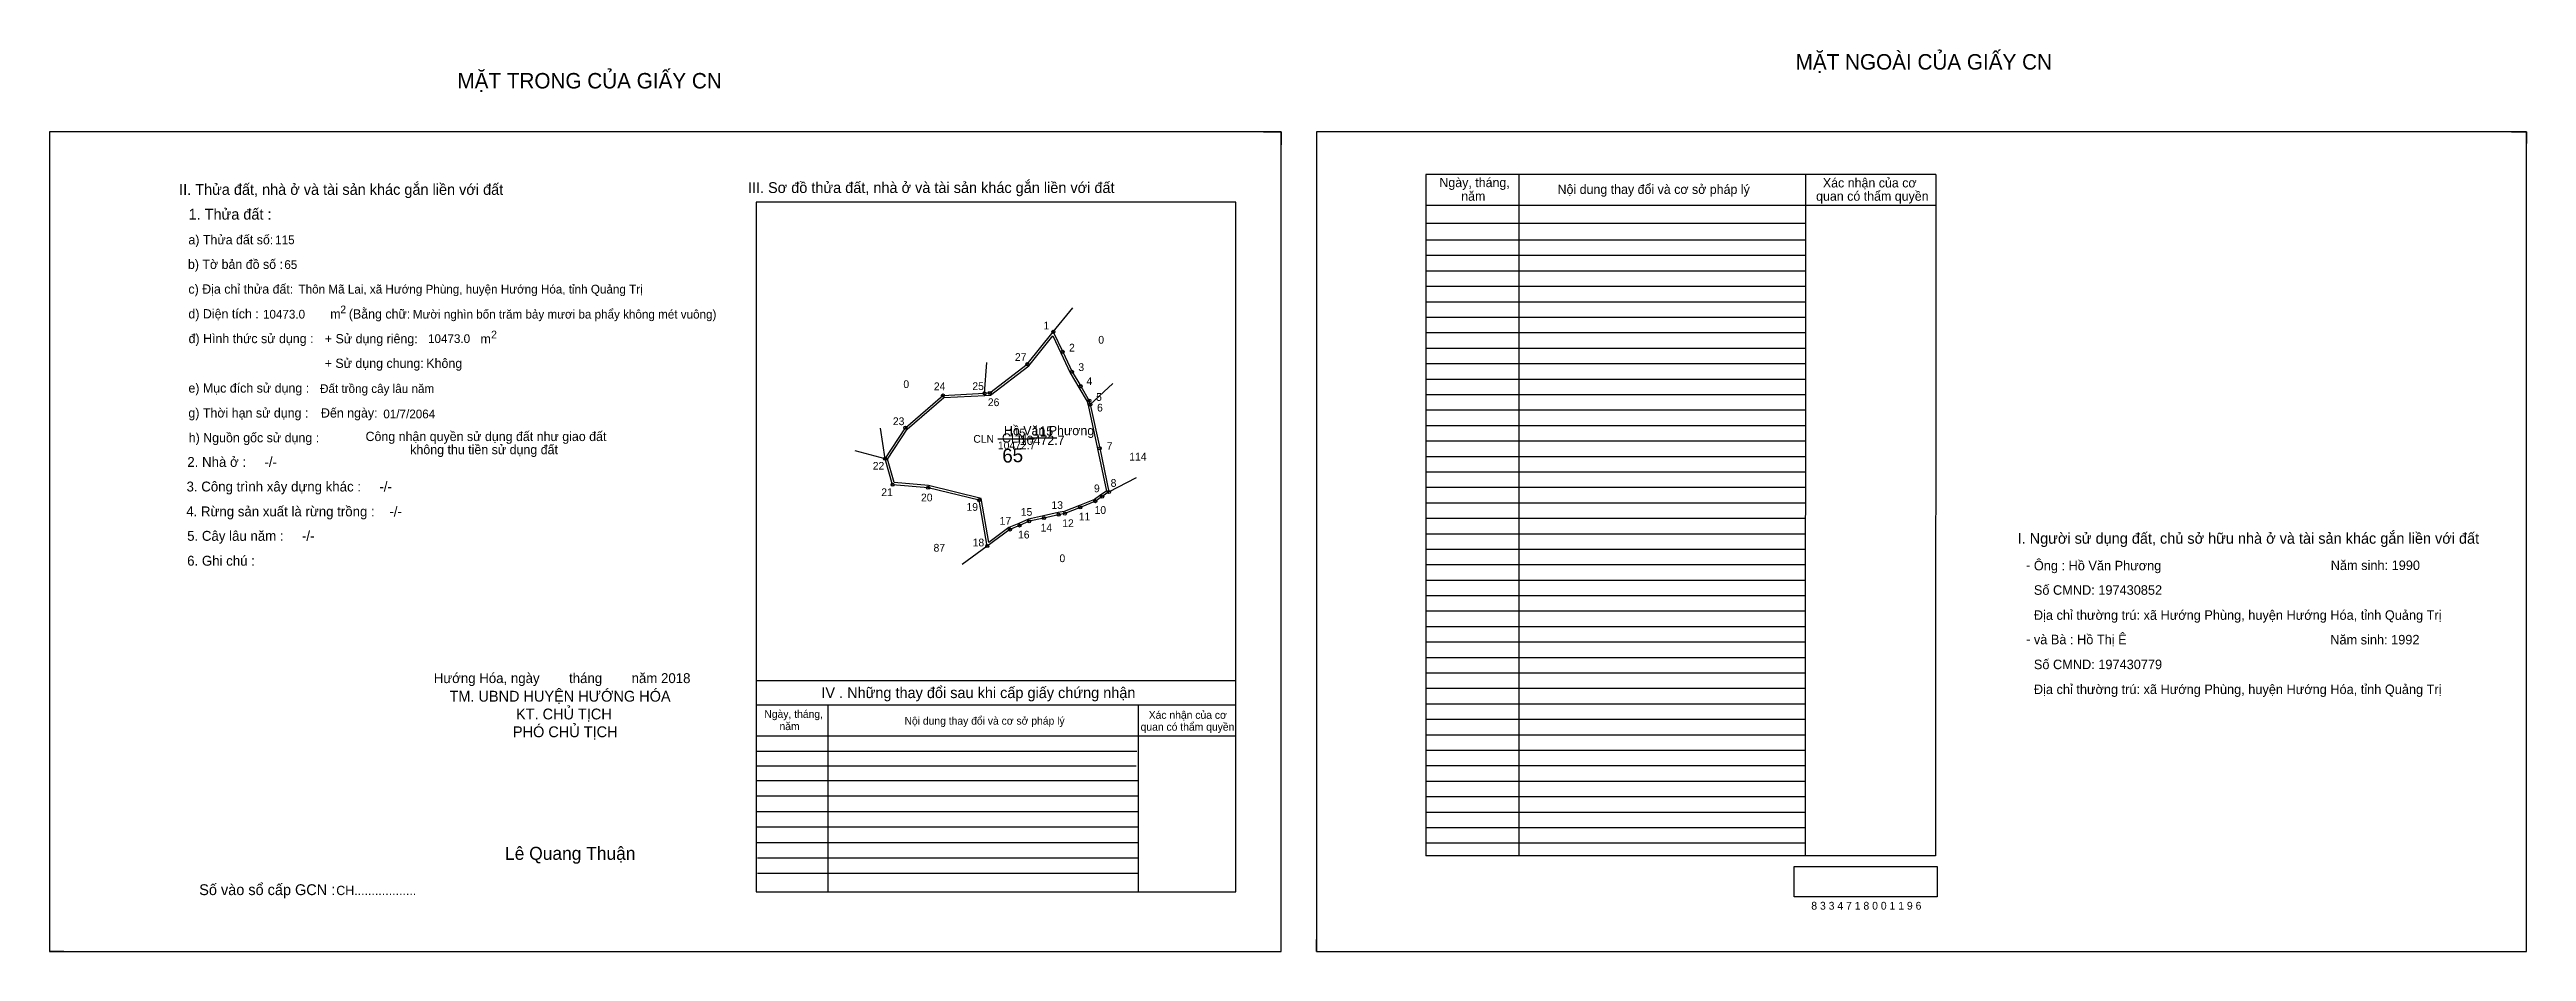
# Model space of a CAD drawing. Extents: x 531558 to 535069, y 1847178 to 1847849.
# Drawn here: x 533468 to 535069, y 1847266 to 1847849 of the extents above.
import ezdxf

# ---------------------------------------------------------------- set-up
doc = ezdxf.new("R2010")
doc.units = 0
for name, color, linetype in [('Default', 7, 'Continuous'), ('Level 10', 7, 'Continuous'), ('Level 11', 7, 'Continuous'), ('Level 13', 7, 'Continuous'), ('Level 2', 7, 'Continuous'), ('Level 27', 7, 'Continuous'), ('Level 3', 7, 'Continuous'), ('Level 36', 7, 'Continuous'), ('Level 4', 7, 'Continuous'), ('Level 5', 7, 'Continuous'), ('Level 55', 7, 'Continuous'), ('Level 6', 7, 'Continuous'), ('Level 7', 7, 'Continuous'), ('Level 8', 7, 'Continuous'), ('Level 9', 7, 'Continuous')]:
    doc.layers.add(name, color=color, linetype=linetype)

msp = doc.modelspace()

# ---------------------------------------------------------------- linework, layer by layer
at = {"layer": 'Level 10'}
for p, q in [((534252.8, 1847796.1), (534264.2, 1847796.1)), ((534264.2, 1847796.1), (534264.2, 1847787.7)), ((535059.6, 1847796.1), (535069.2, 1847796.1)), ((535069.2, 1847796.1), (535069.2, 1847788.7)), ((534045.6, 1847625.7), (534072.5, 1847627.1)), ((534072.5, 1847627.1), (534075.9, 1847627.3)), ((534095.1, 1847541.6), (534088.9, 1847539)), ((534101.3, 1847544.3), (534095.1, 1847541.6)), ((533468, 1847273.9), (533468, 1847266.1)), ((534287, 1847266.1), (534287, 1847273.9)), ((533477.2, 1847266.1), (533468, 1847266.1)), ((534287, 1847266.1), (534294, 1847266.1))]:
    msp.add_line(p, q, dxfattribs=at)
for points in [[(533468, 1847266.1), (534264.2, 1847266.1), (534264.2, 1847796.1), (533468, 1847796.1)], [(534287, 1847266.1), (535069.2, 1847266.1), (535069.2, 1847796.1), (534287, 1847796.1)], [(534088.9, 1847539), (534074.2, 1847528.3), (534069, 1847558), (534036, 1847566), (534013, 1847568), (534008.2, 1847584.8), (534021.3, 1847604.8), (534045.6, 1847625.7), (534072.5, 1847627.1), (534075.9, 1847627.3), (534100.1, 1847645.9), (534116.9, 1847666.8), (534123, 1847653.9), (534129, 1847641), (534134.6, 1847631.7), (534140.2, 1847622.3), (534140.8, 1847619.8), (534146.9, 1847591.5), (534152.9, 1847563.3), (534148.5, 1847560.3), (534144.1, 1847557.3), (534134.3, 1847553.3), (534124.4, 1847549.3), (534120.3, 1847548.6), (534110.8, 1847546.4), (534101.3, 1847544.3), (534095.1, 1847541.6)], [(534088.2, 1847540.2), (534075.2, 1847530.7), (534070.2, 1847559.1), (534036.2, 1847567.4), (534014.1, 1847569.3), (534009.7, 1847584.5), (534022.4, 1847603.8), (534046.2, 1847624.3), (534072.6, 1847625.7), (534076.4, 1847625.9), (534101.1, 1847644.9), (534116.6, 1847664.2), (534121.7, 1847653.3), (534127.8, 1847640.3), (534133.4, 1847630.9), (534138.9, 1847621.8), (534139.4, 1847619.5), (534145.5, 1847591.2), (534151.4, 1847563.9), (534147.7, 1847561.4), (534143.5, 1847558.5), (534133.8, 1847554.6), (534124, 1847550.6), (534120, 1847549.9), (534110.5, 1847547.8), (534100.9, 1847545.6), (534094.6, 1847542.9)]]:
    msp.add_lwpolyline(points, close=True, dxfattribs=at)
at = {"layer": 'Level 11'}
for centre in [(534116.9, 1847666.8), (534100.1, 1847645.9), (534123, 1847653.9), (534129, 1847641), (534045.6, 1847625.7), (534072.5, 1847627.1), (534075.9, 1847627.3), (534134.6, 1847631.7), (534140.2, 1847622.3), (534140.8, 1847619.8), (534021.3, 1847604.8), (534008.2, 1847584.8), (534146.9, 1847591.5), (534013, 1847568), (534036, 1847566), (534148.5, 1847560.3), (534152.9, 1847563.3), (534069, 1847558), (534101.3, 1847544.3), (534110.8, 1847546.4), (534120.3, 1847548.6), (534124.4, 1847549.3), (534134.3, 1847553.3), (534144.1, 1847557.3), (534074.2, 1847528.3), (534088.9, 1847539), (534088.9, 1847539), (534095.1, 1847541.6)]:
    msp.add_circle(centre, 1, dxfattribs=at)
at = {"layer": 'Level 13'}
msp.add_line((534101.3, 1847598.2), (534119.1, 1847598.2), dxfattribs=at)
at = {"layer": 'Level 27'}
for p, q in [((534116.9, 1847666.8), (534129.5, 1847682.4)), ((534072.5, 1847627.1), (534073.9, 1847647.1)), ((534140.8, 1847619.8), (534155.4, 1847633.4)), ((534008.2, 1847584.8), (534005.2, 1847604.6)), ((534008.2, 1847584.8), (533988.9, 1847589.9)), ((534152.9, 1847563.3), (534170.6, 1847572.6)), ((534074.2, 1847528.3), (534058.1, 1847516.4))]:
    msp.add_line(p, q, dxfattribs=at)
at = {"layer": 'Level 6'}
msp.add_lwpolyline([(534595.9, 1847321.2), (534688.3, 1847321.2), (534688.3, 1847301.4), (534595.9, 1847301.4)], close=True, dxfattribs=at)
at = {"layer": 'Level 7'}
for p, q in [((534603, 1847726.1), (534357.8, 1847726.1)), ((534603, 1847716.1), (534357.8, 1847716.1)), ((534603, 1847706.1), (534357.8, 1847706.1)), ((534603, 1847696.1), (534357.8, 1847696.1)), ((534603, 1847686.1), (534357.8, 1847686.1)), ((534603, 1847676.1), (534357.8, 1847676.1)), ((534603, 1847666.1), (534357.8, 1847666.1)), ((534603, 1847656.1), (534357.8, 1847656.1)), ((534603, 1847646.1), (534357.8, 1847646.1)), ((534603, 1847636.1), (534357.8, 1847636.1)), ((534603, 1847626.1), (534357.8, 1847626.1)), ((534603, 1847616.1), (534357.8, 1847616.1)), ((534603, 1847606.1), (534357.8, 1847606.1)), ((534603, 1847596.1), (534357.8, 1847596.1)), ((534603, 1847586.1), (534357.8, 1847586.1)), ((534603, 1847576.1), (534357.8, 1847576.1)), ((534603, 1847566.1), (534357.8, 1847566.1)), ((534603, 1847556.1), (534357.8, 1847556.1)), ((534603, 1847546.1), (534357.8, 1847546.1)), ((534603, 1847536.1), (534357.8, 1847536.1)), ((534603, 1847526.1), (534357.8, 1847526.1)), ((534603, 1847516.1), (534357.8, 1847516.1)), ((534603, 1847506.1), (534357.8, 1847506.1)), ((534603, 1847496.1), (534357.8, 1847496.1)), ((534603, 1847486.1), (534357.8, 1847486.1)), ((534603, 1847476.1), (534357.8, 1847476.1)), ((534603, 1847466.1), (534357.8, 1847466.1)), ((534603, 1847456.1), (534357.8, 1847456.1)), ((534603, 1847446.1), (534357.8, 1847446.1)), ((534603, 1847436.1), (534357.8, 1847436.1)), ((534603, 1847426.1), (534357.8, 1847426.1)), ((534603, 1847416.1), (534357.8, 1847416.1)), ((534603, 1847406.1), (534357.8, 1847406.1)), ((534170.9, 1847395.5), (533924.8, 1847395.5)), ((534170.5, 1847386), (533924.8, 1847386)), ((534603, 1847396.1), (534357.8, 1847396.1)), ((534603, 1847386.1), (534357.8, 1847386.1)), ((534171.8, 1847376.5), (533924.8, 1847376.5)), ((534603, 1847376.1), (534357.8, 1847376.1)), ((534171.8, 1847366.5), (533924.8, 1847366.5)), ((534171.8, 1847356.5), (533924.8, 1847356.5)), ((534603, 1847366.1), (534357.8, 1847366.1)), ((534603, 1847356.1), (534357.8, 1847356.1)), ((534171.8, 1847346.5), (533924.8, 1847346.5)), ((534171.8, 1847336.5), (533924.8, 1847336.5)), ((534603, 1847346.1), (534357.8, 1847346.1)), ((534171.8, 1847326.5), (533925.6, 1847326.5)), ((534603, 1847336.1), (534357.8, 1847336.1)), ((534171.8, 1847316.5), (533925.6, 1847316.5))]:
    msp.add_line(p, q, dxfattribs=at)
at = {"layer": 'Level 8'}
for p, q in [((534687.4, 1847768.6), (534357.8, 1847768.6)), ((534357.8, 1847768.6), (534357.8, 1847328.1)), ((534417.8, 1847768.6), (534417.8, 1847328.1)), ((534603.1, 1847768.4), (534603, 1847328.1)), ((534687.4, 1847768.6), (534687.2, 1847328.1)), ((534234.8, 1847750.7), (533924.8, 1847750.7)), ((533924.8, 1847750.7), (533924.8, 1847304.7)), ((534234.8, 1847304.7), (534234.8, 1847750.7)), ((534687.4, 1847748.6), (534357.8, 1847748.6)), ((534603, 1847736.9), (534357.8, 1847736.9)), ((534234.8, 1847441.1), (533924.8, 1847441.1)), ((534234.8, 1847425.4), (533924.8, 1847425.4)), ((533971.1, 1847425.4), (533971.1, 1847304.7)), ((534171.8, 1847425.4), (534171.8, 1847304.7)), ((534234.8, 1847405.4), (533924.8, 1847405.4)), ((534687.2, 1847328.1), (534357.8, 1847328.1)), ((533924.8, 1847304.7), (534234.8, 1847304.7))]:
    msp.add_line(p, q, dxfattribs=at)
at = {"layer": 'Level 9'}
msp.add_line((534081.1, 1847597.6), (534104.8, 1847597.6), dxfattribs=at)

# ---------------------------------------------------------------- texts
at = {"layer": 'Default'}
for s, p in [('e) Mục đích sử dụng :', (533557.8, 1847627.5)), ('g) Thời hạn sử dụng :', (533557.8, 1847611.4)), ('Đến ngày:', (533643.5, 1847611.4)), ('h) Nguồn gốc sử dụng :', (533558, 1847595.4)), ('Công nhận quyền sử dụng đất như giao đất', (533672.3, 1847596.2)), ('không thu tiền sử dụng đất', (533701.2, 1847587.7))]:
    msp.add_text(s, height=6, dxfattribs=at).set_placement(p)
at = {"layer": 'Level 13'}
for s, p in [('CLN', (534065.2, 1847595.1)), ('10472.7', (534081.1, 1847590.9)), ('115', (534087.6, 1847599.2))]:
    msp.add_text(s, height=5, dxfattribs=at).set_placement(p)
at = {"layer": 'Level 2'}
msp.add_text('Hồ Văn Phương', height=6, dxfattribs=at).set_placement((534085, 1847600))
at = {"layer": 'Level 3'}
msp.add_text('CLN', height=6, dxfattribs=at).set_placement((534083.7, 1847595.2))
at = {"layer": 'Level 36'}
for s, p in [('0', (534146, 1847659.2)), ('0', (534020, 1847630.5)), ('114', (534166, 1847583.6)), ('87', (534039.5, 1847524.7)), ('0', (534120.9, 1847517.9))]:
    msp.add_text(s, height=5, dxfattribs=at).set_placement(p)
at = {"layer": 'Level 4'}
msp.add_text('115', height=6, dxfattribs=at).set_placement((534103.4, 1847599.7))
at = {"layer": 'Level 5'}
msp.add_text('10472.7', height=6, dxfattribs=at).set_placement((534095.2, 1847593.7))
at = {"layer": 'Level 55'}
for s, height, p in [('1', 0.8, (534116.7, 1847666.8)), ('0', 0.22, (534116.9, 1847666.6)), ('27', 0.8, (534099.5, 1847645.9)), ('2', 0.8, (534122.7, 1847653.9)), ('0', 0.22, (534122.9, 1847653.7)), ('3', 0.8, (534128.8, 1847641)), ('0', 0.22, (534128.9, 1847640.8)), ('24', 0.8, (534045.1, 1847625.7)), ('0', 0.22, (534045.6, 1847625.4)), ('0', 0.22, (534045.6, 1847625.4)), ('25', 0.8, (534072, 1847627.1)), ('0', 0.22, (534072.5, 1847626.9)), ('0', 0.22, (534072.5, 1847626.9)), ('26', 0.8, (534075.4, 1847627.3)), ('4', 0.8, (534134.3, 1847631.7)), ('0', 0.22, (534134.5, 1847631.4)), ('5', 0.8, (534140, 1847622.3)), ('0', 0.22, (534140.2, 1847622.1)), ('6', 0.8, (534140.5, 1847619.8)), ('114', 0.22, (534140.6, 1847619.5)), ('0', 0.22, (534140.7, 1847619.5)), ('23', 0.8, (534020.8, 1847604.8)), ('0', 0.22, (534021.3, 1847604.5)), ('0', 0.22, (534021.3, 1847604.5)), ('22', 0.8, (534007.6, 1847584.8)), ('0', 0.22, (534008.1, 1847584.6)), ('87', 0.22, (534008, 1847584.6)), ('0', 0.22, (534008.1, 1847584.6)), ('7', 0.8, (534146.6, 1847591.5)), ('114', 0.22, (534146.6, 1847591.3)), ('21', 0.8, (534012.5, 1847568)), ('87', 0.22, (534012.8, 1847567.8)), ('20', 0.8, (534035.4, 1847566)), ('87', 0.22, (534035.8, 1847565.8)), ('9', 0.8, (534148.3, 1847560.3)), ('8', 0.8, (534152.7, 1847563.3)), ('114', 0.22, (534152.7, 1847563.1)), ('0', 0.22, (534152.8, 1847563.1)), ('0', 0.22, (534152.8, 1847563.1)), ('19', 0.8, (534068.4, 1847558)), ('87', 0.22, (534068.8, 1847557.8)), ('15', 0.8, (534100.8, 1847544.3)), ('14', 0.8, (534110.2, 1847546.4)), ('0', 0.22, (534110.7, 1847546.2)), ('0', 0.22, (534110.7, 1847546.2)), ('13', 0.8, (534119.8, 1847548.6)), ('0', 0.22, (534120.2, 1847548.3)), ('0', 0.22, (534120.2, 1847548.3)), ('12', 0.8, (534123.9, 1847549.3)), ('0', 0.22, (534124.4, 1847549.1)), ('0', 0.22, (534124.4, 1847549.1)), ('11', 0.8, (534133.8, 1847553.3)), ('0', 0.22, (534134.2, 1847553.1)), ('0', 0.22, (534134.2, 1847553.1)), ('10', 0.8, (534143.6, 1847557.3)), ('0', 0.22, (534144.1, 1847557.1)), ('0', 0.22, (534144.1, 1847557.1)), ('0', 0.22, (534148.5, 1847560.1)), ('0', 0.22, (534148.5, 1847560.1)), ('18', 0.8, (534073.7, 1847528.3)), ('17', 0.8, (534088.4, 1847539)), ('0', 0.22, (534088.9, 1847538.8)), ('0', 0.22, (534088.9, 1847538.8)), ('16', 0.8, (534094.6, 1847541.6)), ('0', 0.22, (534095, 1847541.4)), ('0', 0.22, (534095, 1847541.4)), ('0', 0.22, (534101.2, 1847544.1)), ('0', 0.22, (534101.2, 1847544.1)), ('87', 0.22, (534074.1, 1847528)), ('0', 0.22, (534074.2, 1847528)), ('0', 0.22, (534074.2, 1847528))]:
    msp.add_text(s, height=height, dxfattribs=at).set_placement(p)
at = {"layer": 'Level 6'}
for s, height, p in [('115', 5.63, (533613.9, 1847723.5)), ('65', 5.63, (533619.8, 1847707.5)), ('Thôn Mã Lai, xã Hướng Phùng, huyện Hướng Hóa, tỉnh Quảng Trị', 5.64, (533629, 1847691.6)), ('10473.0', 5.63, (533606, 1847675.4)), ('Mười nghìn bốn trăm bảy mươi ba phẩy không mét vuông)', 5.632, (533702.9, 1847675.4)), ('10473.0', 5.63, (533712.7, 1847659.6)), ('Đất trồng cây lâu năm', 5.64, (533642.9, 1847627.3)), ('01/7/2064', 5.64, (533683.8, 1847610.9)), ('Ông : Hồ Văn Phương', 6.16, (534750.8, 1847512.6)), ('Năm sinh: 1990', 6.16, (534942.7, 1847512.8)), ('Số CMND: 197430852', 6.16, (534750.8, 1847496.8)), ('Địa chỉ thường trú: xã Hướng Phùng, huyện Hướng Hóa, tỉnh Quảng Trị', 6.16, (534750.8, 1847480.6)), ('và Bà : Hồ Thị Ê', 6.16, (534750.8, 1847464.8)), ('Năm sinh: 1992', 6.16, (534942.4, 1847464.7)), ('Số CMND: 197430779', 6.16, (534750.8, 1847448.7)), ('Địa chỉ thường trú: xã Hướng Phùng, huyện Hướng Hóa, tỉnh Quảng Trị', 6.16, (534750.8, 1847432.6)), ('8 3 3 4 7 1 8 0 0 1 1 9 6', 5.04, (534606.9, 1847293.2))]:
    msp.add_text(s, height=height, dxfattribs=at).set_placement(p)
at = {"layer": 'Level 7'}
for s, height, p in [('MẶT NGOÀI CỦA GIẤY CN', 10, (534596.8, 1847836.4)), ('MẶT TRONG CỦA GIẤY CN', 10, (533731.7, 1847824.2)), ('II. Thửa đất, nhà ở và tài sản khác gắn liền với đất', 7, (533551.8, 1847755.4)), ('III. Sơ đồ thửa đất, nhà ở và tài sản khác gắn liền với đất', 7, (533919.5, 1847756.6)), ('Ngày, tháng,', 6, (534366.5, 1847760.4)), ('năm', 6, (534380.6, 1847751.6)), ('Nội dung thay đổi và cơ sở pháp lý', 6, (534442.9, 1847756)), (' quan có thẩm quyền', 6, (534607.8, 1847751.6)), ('Xác nhận của cơ', 6, (534614.4, 1847760.2)), ('1. Thửa đất :', 7, (533557.9, 1847739.4)), ('a) Thửa đất số:', 6, (533557.8, 1847723.4)), ('b) Tờ bản đồ số :', 6, (533557.5, 1847707.5)), ('c) Địa chỉ thửa đất:', 6, (533557.8, 1847691.5)), ('d) Diện tích :', 6, (533557.8, 1847675.5)), ('m', 6, (533649.5, 1847675.4)), ('2', 5, (533656, 1847678.8)), ('(Bằng chữ:', 6, (533661.5, 1847675.4)), ('đ) Hình thức sử dụng :', 6, (533557.9, 1847659.5)), ('+ Sử dụng riêng:', 6, (533646, 1847659.4)), ('m', 6, (533746.6, 1847659.3)), ('2', 5, (533753.5, 1847662.6)), ('+ Sử dụng chung:', 6, (533645.9, 1847643.5)), ('Không', 6, (533711.6, 1847643.5)), ('2. Nhà ở :     -/-', 6.4, (533557.1, 1847579.5)), ('3. Công trình xây dựng khác :     -/-', 6.4, (533556.6, 1847563.6)), ('4. Rừng sản xuất là rừng trồng :    -/-', 6.4, (533556.4, 1847547.5)), ('5. Cây lâu năm :     -/-', 6.4, (533557, 1847531.7)), ('I. Người sử dụng đất, chủ sở hữu nhà ở và tài sản khác gắn liền với đất', 7, (534740.3, 1847529.8)), ('6. Ghi chú :', 6.4, (533557, 1847515.6)), ('-', 6.4, (534745.7, 1847512.8)), ('-', 6.4, (534745.8, 1847465)), ('Hướng Hóa, ngày        tháng        năm 2018', 6.4, (533716.4, 1847439.7)), ('TM. UBND HUYỆN HƯỚNG HÓA', 7, (533726.6, 1847427.7)), ('IV . Những thay đổi sau khi cấp giấy chứng nhận', 7, (533967, 1847430)), ('KT. CHỦ TỊCH', 7, (533769.6, 1847416.2)), ('Ngày, tháng,', 5, (533930.1, 1847417.2)), ('Nội dung thay đổi và cơ sở pháp lý', 5, (534020.7, 1847412.8)), ('Xác nhận của cơ', 5, (534178.6, 1847416.6)), ('PHÓ CHỦ TỊCH', 7, (533767.6, 1847404.7)), ('năm', 5, (533939.9, 1847409.3)), (' quan có thẩm quyền', 5, (534171.5, 1847408.9)), ('Lê Quang Thuận', 8.4, (533762.5, 1847325.4)), ('Số vào sổ cấp GCN :', 7, (533564.8, 1847302.6)), ('CH..................', 6, (533653.4, 1847302.6))]:
    msp.add_text(s, height=height, dxfattribs=at).set_placement(p)
msp.add_text('65', height=9, rotation=2, dxfattribs=at).set_placement((534084.1, 1847582.2))
at = {"layer": 'Level 9'}
for s, p in [('1', (534110.6, 1847668.4)), ('2', (534127.1, 1847654.1)), ('27', (534092.1, 1847648)), ('3', (534133.1, 1847641.5)), ('24', (534039.7, 1847629.1)), ('25', (534064.6, 1847629.2)), ('4', (534138.4, 1847632.5)), ('5', (534144.6, 1847622.2)), ('23', (534013.2, 1847606.5)), ('26', (534074.6, 1847618.8)), ('6', (534145.2, 1847615.3)), ('7', (534151.4, 1847590.4)), ('22', (534000.2, 1847577.7)), ('21', (534005.7, 1847560.6)), ('20', (534031.4, 1847557.2)), ('9', (534143.2, 1847563.1)), ('8', (534154, 1847566.6)), ('19', (534060.8, 1847551.1)), ('17', (534082.2, 1847542.1)), ('15', (534095.9, 1847547.9)), ('13', (534115.7, 1847552.3)), ('12', (534122.7, 1847540.6)), ('11', (534133.4, 1847544.9)), ('10', (534143.6, 1847549.1)), ('18', (534064.8, 1847528.1)), ('16', (534094.1, 1847533.2)), ('14', (534108.7, 1847537.7))]:
    msp.add_text(s, height=5, dxfattribs=at).set_placement(p)

doc.saveas('drawing.dxf')
